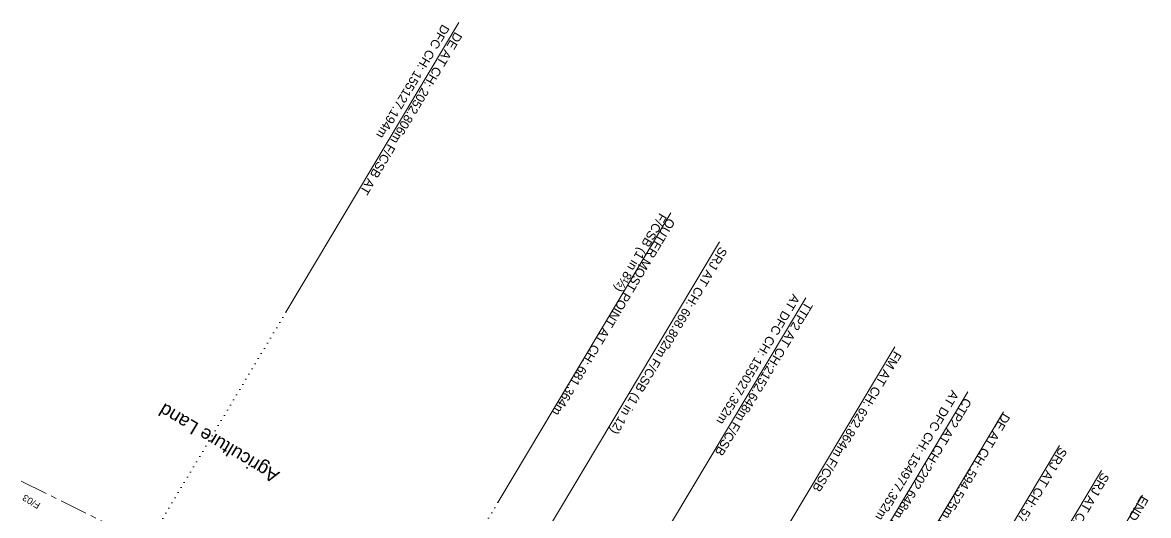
# Model space of a CAD drawing. Header units: metres. Extents: x 597821 to 610090, y 3402206 to 3407451.
# Drawn here: x 607259.7 to 607513.1, y 3403930.1 to 3404040.9 of the extents above; entities that cross this region are included whole.
import ezdxf

# ---------------------------------------------------------------- set-up
doc = ezdxf.new("R2010")
doc.units = ezdxf.units.M
doc.header["$MEASUREMENT"] = 0
doc.linetypes.add('CENTER', pattern=[2, 1.25, -0.25, 0.25, -0.25])
doc.linetypes.add('DOT', pattern=[0.25, 0, -0.25])
for name, color, linetype, lineweight in [("CHAWAPAIL STN. SRJ's", 7, 'Continuous', 0), ("NEW CHAWAPAIL STN. SRJ's", 10, 'Continuous', 0), ('OHE MAST', 7, 'Continuous', 0), ('Proposed TPTC Chainages', 10, 'Continuous', 0), ('Side Details', 7, 'Continuous', 0)]:
    doc.layers.add(name, color=color, linetype=linetype, lineweight=lineweight)
doc.layers.add('Existing Railway Boundary', color=7, linetype='CENTER')
doc.styles.add('ARIAL', font='arial.ttf')

msp = doc.modelspace()

# ---------------------------------------------------------------- linework, layer by layer
at = {"layer": "CHAWAPAIL STN. SRJ's", "lineweight": 13, "flags": 128}
for points in [[(607405.6274, 3403998.1013), (607366.6981, 3403932.965)], [(607416.5422, 3403991.5742), (607377.3183, 3403925.9747)], [(607455.9945, 3403967.9853), (607416.7736, 3403902.3833)], [(607480.4549, 3403953.3598), (607441.2347, 3403887.7573)], [(607493.0473, 3403945.8296), (607453.8234, 3403880.2301)], [(607502.5357, 3403940.1571), (607463.3114, 3403874.557)], [(607511.7564, 3403934.6437), (607472.592, 3403869.0316)]]:
    msp.add_lwpolyline(points, dxfattribs=at)
at = {"layer": "CHAWAPAIL STN. SRJ's", "linetype": 'DOT', "lineweight": 13, "ltscale": 5, "flags": 128}
msp.add_lwpolyline([(607366.6981, 3403932.965), (607329.5579, 3403870.6462)], dxfattribs=at)
at = {"layer": 'Existing Railway Boundary', "color": 36, "lineweight": 20, "ltscale": 5}
msp.add_lwpolyline([(607300.9292, 3403917.3459), (607255.7513, 3403939.5871)], dxfattribs=at)
at = {"layer": "NEW CHAWAPAIL STN. SRJ's", "color": 5, "lineweight": 13, "flags": 128}
msp.add_lwpolyline([(607357.9016, 3404040.8928), (607318.9753, 3403975.7547)], dxfattribs=at)
at = {"layer": "NEW CHAWAPAIL STN. SRJ's", "lineweight": 13, "flags": 128}
for points in [[(607397.0968, 3403913.9545), (607435.9933, 3403979.0066)], [(607433.3246, 3403892.4403), (607472.4446, 3403957.866)]]:
    msp.add_lwpolyline(points, dxfattribs=at)
at = {"layer": "NEW CHAWAPAIL STN. SRJ's", "color": 5, "linetype": 'DOT', "lineweight": 13, "ltscale": 5, "flags": 128}
msp.add_lwpolyline([(607319.013, 3403975.7557), (607262.3953, 3403881.0751)], dxfattribs=at)

# ---------------------------------------------------------------- texts
at = {"layer": "CHAWAPAIL STN. SRJ's", "lineweight": 13, "char_height": 2, "attachment_point": 4, "line_spacing_factor": 0.648, "style": 'ARIAL'}
for s, insert, width, rotation in [('OUTER MOST POINT AT CH: 681.364m \\PF/CSB (1 in 8½)', (607404.6411, 3403997.3113), 95.062126, 239.123596), ('\\pxsm1;SRJ AT CH: 668.802m F/CSB (1 in 12)', (607417.3117, 3403990.2916), 95.062126, 239.123596), ('\\pxsm1;FM AT CH: 622.864m F/CSB', (607456.7858, 3403966.6889), 48.267487, 239.123596), ('\\pxsm1;DE AT CH: 594.525m F/CSB', (607481.2127, 3403952.7447), 48.267487, 239.123596), ('\\pxsm1,t21;SRJ AT CH: 579.733m F/CSB (1 in 12)', (607493.8067, 3403945.2143), 78.551179, 239.123596), ('\\pxsm1;SRJ AT CH: 568.679m F/CSB (1 in 12)', (607503.2869, 3403939.5282), 78.551179, 239.123596), ('\\pxsm1;END OF PLATFORM AT CH: 557.603 m F/CSB  ', (607512.351, 3403934.2035), 79.767452, 239.251769)]:
    msp.add_mtext(s, dxfattribs=dict(at, insert=insert, width=width, rotation=rotation))
at = {"layer": "NEW CHAWAPAIL STN. SRJ's", "color": 5, "lineweight": 13, "insert": (607356.4954, 3404039.2895), "char_height": 2, "width": 44.868111, "attachment_point": 4, "rotation": 239.137675, "line_spacing_factor": 0.648, "style": 'ARIAL'}
msp.add_mtext('\\pxsm1;DE AT CH: 2052.806m F/CSB AT DFC CH: 155127.194m', dxfattribs=at)
at = {"layer": 'OHE MAST', "style": 'ARIAL'}
msp.add_text('F/03', height=1.5, rotation=149, dxfattribs=at).set_placement((607263.9112, 3403932.7402))
at = {"layer": 'Proposed TPTC Chainages', "lineweight": 0, "char_height": 2, "attachment_point": 4, "line_spacing_factor": 0.6, "style": 'ARIAL'}
for s, insert, rotation in [('\\pxsm1;TTP2 AT CH:2152.648m F/CSB\\PAT DFC CH: 155027.352m', (607435.3522, 3403978.649), 238.949719), ('\\pxsm1;CTP2 AT CH:2202.648m F/CSB\\PAT DFC CH: 154977.352m', (607471.1185, 3403957.0422), 238.881272)]:
    msp.add_mtext(s, dxfattribs=dict(at, insert=insert, rotation=rotation))
at = {"layer": 'Side Details', "style": 'ARIAL'}
msp.add_text('Agriculture Land', height=3, rotation=149, dxfattribs=at).set_placement((607317.7841, 3403939.7346))

doc.saveas('drawing.dxf')
